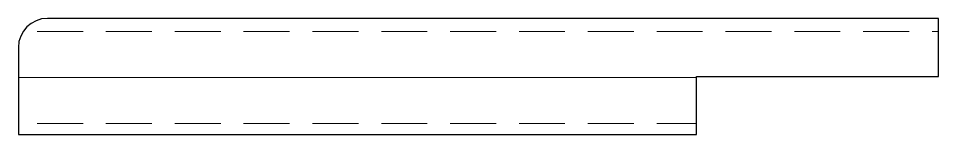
# Model space of a CAD drawing. Header units: metres. Extents: x -95 to 0, y 0 to 12.
import ezdxf

# ---------------------------------------------------------------- set-up
doc = ezdxf.new("R2010")
doc.units = ezdxf.units.M
doc.layers.add('A-DETL-GENF', color=92, linetype='Continuous', lineweight=18)

# ---------------------------------------------------------------- blocks, each defined once
blk = doc.blocks.new('42 MDF ankerlat - 12x95-1651504-00_0 Basismaterialen')
at = {"layer": 'A-DETL-GENF', "lineweight": 13}
h = blk.add_hatch(dxfattribs=at)
h.set_pattern_fill('FP_89', color=256, style=0, pattern_type=2)
h.set_pattern_definition([(0, (10759.317, 1730.527), (0, 9.476), []), (0, (10759.317, 1735.265), (0, 9.476), [4.738, -2.369])])
h.paths.add_polyline_path([(-25, 0), (-25, 6), (0, 6), (0, 12), (-92, 12), (-92.776, 11.898), (-93.5, 11.598), (-94.121, 11.121), (-94.598, 10.5), (-94.898, 9.776), (-95, 9), (-95, 0), (-55.989, 0)])
at = {"layer": 'A-DETL-GENF', "lineweight": 25}
for p, q in [((0, 12), (-92, 12)), ((0, 6), (0, 12)), ((-95, 9), (-95, 0)), ((-25, 0), (-25, 6)), ((-25, 6), (0, 6)), ((-95, 0), (-25, 0))]:
    blk.add_line(p, q, dxfattribs=at)
blk.add_arc((-92, 9), 3, 90, 180, dxfattribs=at)

msp = doc.modelspace()

# ---------------------------------------------------------------- block references
msp.add_blockref('42 MDF ankerlat - 12x95-1651504-00_0 Basismaterialen', (0, 0))

doc.saveas('drawing.dxf')
